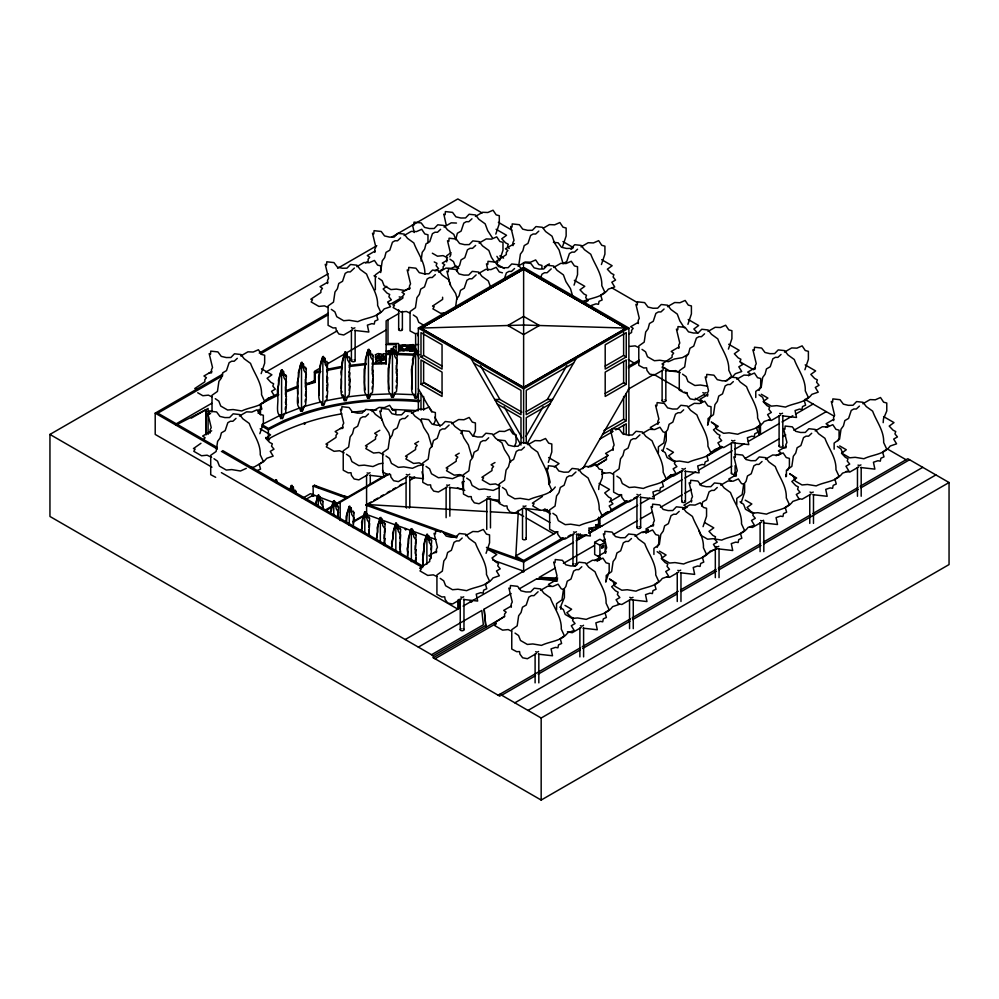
<?xml version="1.0" encoding="UTF-8"?>
<svg xmlns="http://www.w3.org/2000/svg" width="999" height="999" viewBox="0 0 999 999"><rect width="100%" height="100%" fill="white"/><g stroke="black" fill="none" stroke-linecap="round" stroke-linejoin="round"><path stroke-width="1.5" d="M285.414 386.688L285.514 390.696L286.438 390.846L285.839 396.466M305.319 379.245L305.419 383.254L306.343 383.404L305.744 389.023M368.606 536.313L369.642 523.626L367.207 519.98L366.683 515.484L366.446 517.594L364.623 511.988L361.613 522.265L362.063 526.336L361.151 530.844M368.606 529.845L369.642 536.213M372.252 366.271L372.352 370.279L373.276 370.429L372.677 376.049M384.128 534.403L384.228 538.411L385.164 538.548L384.215 545.541M396.266 365.384L396.366 369.393L397.29 369.53L396.69 375.162M415.172 545.604L415.272 549.612L416.196 549.75L415.596 555.382M430.681 558.703L431.718 546.028L429.283 542.382L428.758 537.887L428.521 539.997L426.698 534.39L423.688 544.667L424.026 547.502M585.202 534.84L584.715 535.564C583.079 537.512 578.921 535.514 580.257 533.803M277.759 395.567L277.335 389.91L278.858 384.228L278.409 380.157L281.418 369.88L283.254 375.487L283.479 373.376L284.003 377.872L286.438 381.518L285.402 394.205L286.438 396.428L285.439 402.847L286.438 404.383L285.627 412.837L284.253 414.061L282.492 418.693L280.719 417.669L280.419 414.885M391.571 548.151L393.906 529.62L396.428 523.014L397.49 526.898L397.727 524.512L398.251 528.409L399.887 527.984L400.099 529.545L400.674 529.245L399.912 538.561M423.002 565.809L422.614 559.353L424.138 551.91L423.688 548.364L425.799 536.9L427.472 534.215L428.521 538.099L428.758 535.714L429.283 539.61L430.919 539.185L431.143 540.746L431.718 540.447L430.944 549.762M423.064 558.828L423.039 566.146M289.96 489.448L291.233 485.502L293.057 491.121L293.294 488.998L293.644 491.995M385.614 363.474C388.549 358.104 379.57 359.165 381.506 363.099M421.278 421.99L421.491 418.818L428.658 419.63L432.005 424.076L437 425.262L441.645 425.199L445.242 421.491L451.635 422.215L454.932 426.498L461.288 431.093L463.823 437.874L468.381 444.905L471.953 457.255M523.401 265.784L523.613 262.612L530.781 263.424L534.128 267.869L539.123 269.056L543.768 268.993L547.365 265.284L553.758 266.009L557.067 270.292L563.411 274.887L565.946 281.668L570.504 288.699L572.489 295.567M261.164 373.626L264.66 363.186L264.66 355.232L261.526 354.395L258.404 349.75L253.184 352.035L247.939 351.823L240.747 355.969M259.852 433.666L263.349 423.226L263.349 415.272L260.202 414.435L257.08 409.79L251.873 412.063L246.628 411.85L239.435 416.009M495.804 234.091L499.3 223.651L499.3 215.709L496.166 214.86L493.044 210.215L487.824 212.5L482.579 212.287L475.387 216.446M499.5 260.727L502.984 250.299L502.984 242.345L499.85 241.496L496.728 236.85L491.508 239.136L486.263 238.923L479.07 243.082M486.063 553.321L489.56 542.882L489.56 534.927L486.413 534.09L483.291 529.445L478.084 531.718L472.839 531.505L465.646 535.664M562.649 246.416L566.146 235.976L566.146 228.034L563.011 227.185L559.89 222.54L554.67 224.825L549.425 224.613L543.431 228.072M548.314 462.387L551.81 451.96L551.81 444.006L548.663 443.156L545.541 438.511L540.334 440.796L535.089 440.584L527.897 444.742M574.05 285.127L577.534 274.688L577.534 266.745L574.4 265.896L571.278 261.251L566.058 263.536L560.814 263.324L553.621 267.482M560.814 609.29L561.088 605.531L564.398 597.602L564.398 589.647L561.263 588.811L558.141 584.165L552.922 586.45L547.677 586.238L540.484 590.397M601.423 264.523L604.919 254.096L604.919 246.141L601.773 245.292L598.651 240.647L593.431 242.932L588.199 242.72L580.993 246.878M598.688 489.51L598.975 485.751L602.285 477.822L602.285 469.867L599.138 469.031L596.016 464.373L590.796 466.658L585.564 466.446L578.359 470.604M605.694 582.042L609.178 571.603L609.178 563.648L606.043 562.812L602.921 558.166L597.702 560.451L592.457 560.239L586.463 563.698M662.749 451.123L666.246 440.684L666.246 432.742L663.099 431.893L659.977 427.247L654.77 429.533L649.525 429.32L642.332 433.479M687.924 324.325L691.408 313.898L691.408 305.944L688.274 305.095L685.152 300.449L679.932 302.734L674.7 302.522L667.494 306.681M707.529 425.124L711.026 414.685L711.026 406.73L707.891 405.894L704.77 401.248L699.55 403.534L694.305 403.321L688.311 406.78M703.059 526.66L706.555 516.221L706.555 508.266L703.408 507.43L700.287 502.784L695.067 505.069L689.834 504.857L682.629 509.003M728.421 349.101L731.905 338.661L731.905 330.706L728.771 329.87L725.649 325.224L720.429 327.51L715.197 327.297L707.991 331.443M741.121 502.784L744.617 492.357L744.617 484.403L741.47 483.553L738.361 478.908L733.141 481.193L727.896 480.981L720.704 485.139M785.913 476.785L786.101 474.275M804.907 369.742L808.391 359.303L808.391 351.348L805.256 350.512L802.135 345.866L796.915 348.151L791.683 347.939L784.477 352.098M883.178 422.664L883.466 418.893L886.775 410.964L886.775 403.022L883.628 402.172L880.506 397.527L875.286 399.812L870.054 399.6L862.849 403.758M285.951 404.52L286.438 398.801M305.981 395.654L306.343 391.358M327.222 391.208L327.709 385.502M350 380.931L349.188 390.322M372.914 382.679L373.276 378.384M396.928 381.78L397.29 377.485M415.709 563.424L416.196 557.704M315.934 504.632L317.17 497.702L318.831 495.017L319.892 498.901L320.13 496.515L320.654 500.412L322.29 499.987L322.515 501.548L323.089 501.248L322.577 509.128M331.268 511.738L332.692 503.309L334.353 500.611L335.414 504.507L335.652 502.11L336.176 506.006L337.812 505.581L338.024 507.155L338.599 506.843L337.837 516.171M315.746 503.246L318.069 495.192L319.892 500.799L320.13 498.688L320.654 503.184L323.089 506.83L322.402 508.391M398.663 349.213C398.339 345.117 401.985 349.563 398.626 349.063M290.022 489.96L292.008 485.327L293.057 489.223L293.294 486.825L293.818 490.721L295.454 490.297L295.679 491.87L296.253 491.558L295.579 493.906M285.664 385.252L286.438 375.936L285.864 376.236L285.639 374.675L284.003 375.1L283.479 371.203L283.254 373.589L282.193 369.705L280.519 372.39L278.409 383.853L277.822 397.427C278.446 402.734 275.687 413.386 279.932 415.447L280.719 418.693L282.492 417.669M305.569 377.822L306.343 368.494L305.769 368.806L305.544 367.232L303.908 367.657L303.384 363.761L303.147 366.158L302.098 362.262L300.424 364.96L298.314 376.411L297.727 389.985C298.351 395.304 295.592 405.944 299.837 408.004L300.624 411.251L302.397 410.227L303.659 406.406M326.935 371.953L327.709 362.625L327.123 362.937L326.91 361.363L325.274 361.788L324.75 357.904L324.513 360.289L323.451 356.406L321.79 359.091L319.668 370.542L319.093 384.116C319.717 389.435 316.958 400.087 321.191 402.135L321.978 405.382L323.751 404.358M349.225 367.382L350 358.054L349.413 358.366L349.2 356.793L347.565 357.217L347.04 353.334L346.803 355.719L345.741 351.835L344.081 354.52L341.958 365.971L341.383 379.558C342.008 384.865 339.248 395.517 343.481 397.565L344.268 400.811L346.041 399.787M372.502 364.847L373.276 355.519L372.702 355.831L372.477 354.258L370.841 354.682L370.317 350.786L370.092 353.184L369.031 349.288L367.357 351.985L365.247 363.436L364.66 377.01C365.284 382.317 362.525 392.969 366.77 395.03L367.557 398.276L369.33 397.252L370.592 393.431M353.097 523.201L354.121 512.45L353.546 512.749L353.334 511.188L351.685 511.613L351.173 507.717L350.936 510.102L349.875 506.218L347.352 512.812L346.441 522.802M396.516 363.948L397.29 354.62L396.715 354.932L396.491 353.359L394.855 353.783L394.33 349.887L394.106 352.285L393.044 348.389L391.371 351.086L389.26 362.537L388.673 376.111C389.298 381.431 386.538 392.083 390.784 394.13L391.571 397.377L393.344 396.353L394.605 392.532M368.868 527.36L369.642 518.044L369.068 518.344L368.843 516.783L367.207 517.207L366.683 513.311L366.446 515.696L365.397 511.813L362.862 518.419L361.713 530.831M384.39 532.966L385.164 523.638L384.59 523.951L384.365 522.377L382.729 522.802L382.205 518.918L381.968 521.303L380.906 517.42L378.384 524.013L376.723 538.736M415.422 544.168L416.196 534.84L415.621 535.152L415.409 533.578L413.761 534.003L413.236 530.107L413.012 532.504L411.95 528.608L410.277 531.306L408.166 542.757L407.505 558.229M258.204 413.386L258.791 410.439L261.875 409.066L260.489 404.22L264.648 401.398L261.563 394.742C262.038 382.979 254.358 373.813 250.537 363.386L244.181 358.791L240.884 354.508L234.49 353.783L230.894 357.492L226.249 357.555L221.254 356.368L217.907 351.91L210.739 351.111L210.527 354.283L209.191 353.671L212.525 367.545L211.463 369.717L211.563 372.839L209.141 372.889M275.437 481.506L276.486 479.732L276.785 482.117M300.574 408.341L300.624 410.227L302.397 411.251L304.158 406.618L305.532 405.407L306.343 396.94L305.332 395.404L306.343 388.986L305.307 386.763L306.343 374.076L303.908 370.429L303.384 365.934L303.147 368.057L301.323 362.437L298.314 372.727L298.763 376.798L297.24 382.467L297.665 394.205M321.94 402.472L321.978 404.358L323.751 405.382L325.524 400.749L326.898 399.538L327.709 391.084L326.698 389.535L327.709 383.117L326.673 380.894L327.709 368.206L325.274 364.56L324.75 360.065L324.513 362.187L322.677 356.568L319.668 366.858L320.117 370.929L318.594 376.611L319.168 395.379M367.507 395.367L367.557 397.252L369.33 398.276L371.091 393.643L372.465 392.432L373.276 383.966L372.277 382.43L373.276 376.011L372.24 373.788L373.276 361.101L370.841 357.455L370.317 352.959L370.092 355.082L368.256 349.463L365.247 359.752L365.696 363.823L364.173 369.493L364.148 382.068L365.222 389.86M391.521 394.468L391.571 396.353L393.344 397.377L395.104 392.744L396.478 391.533L397.29 383.067L396.291 381.531L397.29 375.112L396.253 372.889L397.29 360.202L394.855 356.556L394.33 352.06L394.106 354.183L392.27 348.564L389.26 358.853L389.71 362.924L388.186 368.606L388.161 381.168L389.235 388.961M421.054 261.014L422.202 252.36L424.625 249.101L426.011 243.818L429.77 241.633L432.417 233.691L434.952 232.23L437.487 232.255L440.596 229.345M455.544 307.555L456.705 298.901L459.128 295.642L460.502 290.372L464.273 288.174L466.92 280.244L469.455 278.783L471.99 278.796L476.123 274.925M518.931 264.223L520.404 254.133L522.827 250.874L524.213 245.604L527.971 243.406L530.619 235.464L533.154 234.003L535.689 234.028L538.798 231.119M353.097 527.597L354.121 518.031L351.685 514.385L351.173 509.877L350.936 512L349.101 506.393L346.091 516.67L346.191 521.653M455.981 238.549L457.367 233.267L461.126 231.081L463.773 223.139L466.308 221.678L468.843 221.703L471.953 218.793M701.573 506.093L702.684 501.973L706.443 499.775L709.09 491.845L711.625 490.384L714.16 490.397L717.27 487.487M504.033 279.645L506.393 272.864L508.928 271.403L511.463 271.428L514.572 268.519M327.11 383.166L327.709 377.535L326.673 376.511M400.087 549.775L400.674 544.155L399.65 543.119M349.051 379.957L350 372.964L348.963 371.94M275.437 480.969L275.712 479.907L276.486 480.407L276.785 483.141M342.07 367.27L340.884 372.04L341.383 375.187M330.569 511.076L333.579 500.786L335.414 506.406L335.652 504.283L336.176 508.778L338.599 512.425L337.924 513.986L338.599 517.445M285.214 409.465L285.564 406.88M305.12 402.023L305.469 399.45M326.136 397.177L326.473 396.153M372.053 389.048L372.402 386.476M396.066 388.149L396.416 385.577M424.138 548.738L422.614 554.42L423.101 557.567M407.704 551.86L407.58 556.331M379.957 363.161L380.781 362.625L381.368 363.586M540.197 278.634L542.007 274.176L544.542 272.715L547.077 272.739L551.223 268.868M433.716 424.475L435.364 420.517L435.364 412.562L432.217 411.725L429.108 407.068L423.888 409.353L418.643 409.14L411.451 413.299M473.214 436.188L475.412 430.894L475.412 422.939L472.277 422.102L469.155 417.457L463.936 419.742L458.691 419.53L451.498 423.688M514.398 446.59L516.058 442.632L516.058 434.677L512.912 433.841L509.79 429.183L504.582 431.468L499.338 431.256L493.344 434.727M657.192 547.34L658.841 543.381L658.841 535.427L655.706 534.59L652.584 529.945L647.364 532.217L642.12 532.005L634.927 536.163M759.04 390.422L760.689 386.463L760.689 378.509L757.542 377.672L754.42 373.027L749.213 375.312L743.968 375.087L736.775 379.245M787.749 470.317L789.397 466.346L789.397 458.404L786.263 457.554L783.141 452.909L777.921 455.194L772.677 454.982L765.484 459.14M837.961 440.771L839.06 438.124L839.06 430.169L835.926 429.333L832.804 424.687L827.584 426.973L822.339 426.76L815.147 430.906M449.787 256.818L450.849 254.658L447.515 240.784L448.851 241.383L449.063 238.212L456.231 239.023L459.577 243.469L464.572 244.655L469.218 244.593L472.814 240.896L479.208 241.608L482.517 245.891L488.861 250.487L491.396 257.267L494.43 261.963M549.088 484.34L550.137 482.18L546.803 468.306L548.139 468.918L548.364 465.734L555.519 466.545L558.866 471.004L563.861 472.19L568.506 472.127L572.115 468.419L578.496 469.13L581.805 473.414L588.149 478.022C591.982 488.436 599.662 497.602 599.175 509.378L602.26 516.033L598.101 518.856L599.487 523.701L596.415 525.074L595.816 528.021L593.394 527.597L588.948 529.083L590.397 535.988L576.186 534.378M545.042 508.828L543.531 509.952M525.961 436.451L543.119 406.743M526.248 411.638L547.302 399.475L566.795 365.721M527.022 443.731L576.248 358.454M582.779 468.693L628.883 388.848M342.095 392.17L341.458 390.809M203.496 439.71L205.095 437.737L202.647 436.026L211.676 430.806M700.836 402.947L702.434 400.986L699.987 399.263L707.729 394.792M598.988 559.865L600.586 557.904L598.139 556.181L605.881 551.71M748.551 375.786L750.137 373.826L747.702 372.103L755.431 367.632M646.703 532.704L648.289 530.744L645.854 529.02L653.583 524.55M779.208 454.607L780.806 452.647L778.358 450.924L786.101 446.453M826.922 427.447L828.508 425.487L826.073 423.763L833.803 419.305M326.96 385.277L327.709 384.465M349.263 380.706L350 379.895M399.937 551.885L400.674 551.073M555.269 487C548.988 495.754 537.699 495.429 528.921 499.725L520.204 498.301L514.772 498.788L507.892 494.817L505.981 489.897L502.435 487.45M549.737 492.195L551.798 490.172L548.713 483.516C549.188 471.74 541.508 462.574 537.687 452.147L531.331 447.552L528.034 443.269L521.64 442.557L518.031 446.253L513.386 446.316L508.391 445.129L505.057 440.684L497.889 439.872M237.312 358.329L234.203 361.226L231.668 361.213L229.133 362.674L226.486 370.617L222.727 372.802L221.341 378.072L218.918 381.331L217.445 391.433L212.025 395.267L212.025 411.713M354.395 268.044L350.262 271.915L347.714 271.903L345.192 273.364L342.545 281.293L338.773 283.491L337.4 288.761L334.977 292.02L333.504 302.11L328.084 305.956L328.084 325.324L333.042 327.959L335.864 327.822L336.301 330.482L338.973 334.066L343.718 334.977L352.747 329.77M400.611 237.887L397.515 240.796L394.967 240.771L392.445 242.233L389.797 250.175L386.026 252.36L384.652 257.642L382.23 260.889L380.756 270.991L375.337 274.837L375.337 289.81M236.001 418.369L232.892 421.266L230.357 421.253L227.822 422.714L225.175 430.644L221.403 432.842L220.03 438.111L217.607 441.371L216.134 451.473L210.714 455.307L210.714 474.675L215.672 477.31M435.327 274.613L432.217 277.522L429.682 277.51L427.147 278.971L424.5 286.9L420.741 289.098L419.355 294.368L416.933 297.627L415.459 307.717L410.052 311.563L410.052 330.919L414.997 333.566L417.832 333.429L418.256 336.089M475.636 245.429L472.527 248.339L469.992 248.326L467.457 249.787L464.81 257.717L461.051 259.915L459.665 265.185L457.242 268.444L457.367 271.341M368.506 413.911L365.397 416.82L362.862 416.808L360.327 418.269L357.679 426.198L353.921 428.396L352.535 433.666L350.125 436.925L348.639 447.015L343.231 450.861L343.231 470.217L348.176 472.864L351.011 472.727L351.436 475.387L354.121 478.971L358.866 479.882L367.894 474.675M577.559 249.226L574.462 252.135L571.915 252.123L569.393 253.584L566.745 261.513L562.974 263.711M408.017 415.646L404.907 418.556L402.372 418.544L399.837 420.005L397.19 427.934L393.431 430.132L392.045 435.402L389.622 438.661L388.149 448.751L382.729 452.597L382.729 471.953L387.687 474.6L390.522 474.463L390.946 477.122L393.618 480.706L398.376 481.618L407.405 476.411M449.1 425.062L444.955 428.946L442.42 428.921L439.885 430.382L437.237 438.324L433.479 440.509L432.092 445.791L429.67 449.051L428.196 459.14L422.777 462.987L422.777 482.342L427.734 484.99L430.569 484.852L430.994 487.512L433.666 491.083L438.424 492.007L447.452 486.788M488.698 437.774L485.601 440.671L483.054 440.659L480.531 442.12L477.884 450.049L474.113 452.247L472.739 457.517L470.317 460.776L468.843 470.866L463.424 474.712L463.424 494.068L468.381 496.715L471.203 496.578L471.64 499.238L474.313 502.822L479.058 503.733L488.086 498.526M664.06 309.028L660.951 311.938L658.416 311.925L655.881 313.386L653.246 321.316L649.475 323.514L648.089 328.783L645.679 332.043L644.193 342.133L638.786 345.979L638.786 365.334L643.731 367.982L646.565 367.844L646.99 370.504L649.675 374.076L654.42 375L663.448 369.792M524.463 447.09L521.353 450L518.818 449.987L516.283 451.448L513.636 459.378L509.865 461.575L508.491 466.845L506.068 470.104L504.595 480.194L499.175 484.04L499.175 503.396L504.133 506.043L506.968 505.906L507.392 508.566L510.064 512.137L514.81 513.061L523.838 507.854M462.2 538.024L459.103 540.921L456.555 540.909L454.033 542.37L451.386 550.299L447.614 552.497L446.241 557.767L443.818 561.026L442.345 571.128L436.925 574.962L436.925 594.33L441.883 596.965L444.705 596.828L445.142 599.487L447.814 603.071L452.559 603.983L461.588 598.776M704.557 333.803L701.448 336.7L698.913 336.688L696.39 338.149L693.743 346.091L689.972 348.276L688.586 353.546L686.176 356.805L684.69 366.908L679.283 370.741L679.283 390.109L684.24 392.744L687.062 392.619L687.499 395.279L690.172 398.851L694.917 399.775L703.945 394.555M575.961 471.99L571.815 475.861L569.28 475.849L566.758 477.31L564.11 485.239L560.339 487.437L558.953 492.707L556.543 495.966L555.057 506.056L549.65 509.902L549.65 529.258L554.607 531.905L557.43 531.768L557.867 534.428L560.539 538.011L565.284 538.923L574.313 533.716M639.922 434.865L635.789 438.736L633.241 438.711L630.719 440.172L628.071 448.114L624.3 450.299L622.926 455.581L620.504 458.841L619.03 468.931L613.611 472.777L613.611 492.132L618.568 494.78L621.403 494.642L621.828 497.302L624.5 500.874L629.245 501.798L638.274 496.578M683.678 409.827L680.569 412.737L678.034 412.712L675.499 414.173L672.851 422.115L669.093 424.3L667.707 429.582L665.284 432.829L663.811 442.932L658.391 446.778L658.391 452.909M733.341 381.606L730.232 384.503L727.697 384.49L725.162 385.951L722.514 393.881L718.743 396.079L717.369 401.348L714.947 404.607L713.473 414.71L708.054 418.544L708.054 424.675M781.043 354.445L777.934 357.355L775.399 357.33L772.864 358.791L770.229 366.733L766.458 368.918L765.072 374.2L762.662 377.46L761.176 387.55L755.768 391.396L755.768 397.527M538.086 591.77L533.941 595.654L531.406 595.629L528.871 597.09L526.223 605.032L522.465 607.217L521.078 612.499L518.656 615.759L517.182 625.849L511.763 629.695L511.763 649.05L516.72 651.698L519.555 651.56L519.98 654.22L522.652 657.792L527.41 658.716L536.438 653.496M581.83 566.745L578.721 569.642L576.186 569.63L573.651 571.091L571.003 579.033L567.245 581.218L565.859 586.488L563.436 589.747L561.962 599.85L556.555 603.683L556.555 609.827M631.493 538.523L628.383 541.421L625.849 541.408L623.314 542.869L620.666 550.799L616.907 552.996L615.521 558.266L613.099 561.525L611.625 571.628L606.206 575.461L606.206 581.593M679.195 511.363L676.098 514.273L673.551 514.248L671.028 515.709L668.381 523.651L664.61 525.836L663.224 531.118L660.814 534.365L659.34 544.467L653.92 548.314L653.92 554.445M762.05 461.488L758.94 464.398L756.405 464.373L753.87 465.834L751.223 473.776L747.464 475.961L746.078 481.243L743.656 484.503L742.182 494.592L736.775 498.439L736.775 504.57M811.712 433.266L808.603 436.176L806.068 436.151L803.533 437.612L800.886 445.554L797.127 447.739L795.741 453.022L793.318 456.268L791.845 466.371L786.425 470.204L786.425 476.348M859.415 406.106L856.318 409.016L853.77 408.991L851.248 410.452L848.601 418.394L844.829 420.591L843.443 425.861L841.033 429.12L839.547 439.21L834.14 443.057L834.14 449.188M386.75 286.376L383.154 288.986L386.988 293.044L389.685 294.455L388.873 296.79L391.371 299.825L387.624 302.01L390.522 306.743L384.178 308.928C377.884 317.67 366.608 317.345 357.829 321.653L349.113 320.229L343.681 320.716L336.788 316.733L334.877 311.825L331.343 309.365M570.991 249.35L573.389 247.615L562.949 241.583M554.258 467.07L559.04 463.586L548.613 457.554M450.999 252.672L446.665 255.744L446.665 261.875M200.949 443.294L193.469 448.551L195.117 449.088L193.818 451.311L201.548 455.769L207.105 455.194L211.651 457.355M596.366 466.021L606.43 459.315L606.393 457.167L607.991 455.207L605.544 453.484L613.286 449.026M434.877 270.879L438.623 268.694L436.126 265.659L436.938 263.336L434.24 261.925M584.44 302.822L588.199 300.637L585.701 297.602L586.5 295.279L583.816 293.868L579.982 289.81L584.777 286.326L574.338 280.294M860.151 486.251L907.829 458.728L949.05 482.529L949.05 564.572L541.171 800.062L49.95 516.471L49.95 434.428L328.172 273.788M337.625 268.331L376.798 245.717M391.658 237.138L457.829 198.938L482.142 212.974M375.012 251.074L367.27 255.544L369.717 257.267L368.119 259.228L368.156 261.376L365.572 262.812M404.058 235.527L411.251 231.381L416.496 231.593L421.703 229.308L424.825 233.953L427.972 234.79L427.972 242.745M327.747 282.205L320.017 286.676L322.452 288.386L320.866 290.359L320.904 292.495L310.839 299.2L312.487 299.737L311.188 301.96L318.906 306.418L324.475 305.844L327.884 307.467M356.793 266.658L363.998 262.5L369.243 262.712L374.45 260.439L377.572 265.085L380.719 265.921L380.719 272.552M444.031 226.998L451.223 222.839L456.468 223.052M211.701 371.516L203.958 375.986L206.406 377.709L204.807 379.67L204.857 381.818L194.78 388.524L196.441 389.048M211.95 467.182L155.207 434.428L155.207 413.149L222.765 374.15M259.24 353.097L328.134 313.311M222.702 375.699L157.842 413.149L217.295 447.477M260.539 353.858L328.109 314.847M447.44 260.115L442.282 263.099L444.73 264.81L443.144 266.77L443.181 268.918L440.584 270.367M409.715 287.812L401.973 292.27L404.42 293.993L402.834 295.954L402.872 298.102L392.794 304.807L394.455 305.344L393.156 307.555L400.874 312.013L406.431 311.451L409.84 313.074M175.362 424.313L211.751 403.296M265.659 372.177L337.075 330.944M438.761 272.265L445.954 268.107L451.198 268.319L456.418 266.034L457.979 268.356M191.284 418.156L206.219 409.528L206.219 434.615M206.006 409.915L208.079 408.454L208.079 434.403M400 298.639L390.971 303.858L388.599 303.396M514.473 243.569L505.444 248.776L507.892 250.499L506.293 252.46L506.343 254.608L496.266 261.313L497.927 261.85L496.615 264.061L504.345 268.519M398.738 313.574L386.126 320.854L386.126 363.786M478.533 273.539L485.726 269.38L490.971 269.605L496.178 267.32L499.3 271.965L502.447 272.802M320.304 367.969L314.423 371.378L314.423 382.267M325.686 364.872L386.126 329.97M307.792 384.315L314.423 380.494M518.006 266.171L525.199 262.013L530.444 262.225L535.664 259.94L538.786 264.585L541.92 265.434L541.92 268.082M628.883 435.589L628.883 328.072L523.626 267.295L418.356 328.072L418.356 410.664M544.218 266.895L549.375 263.911M265.734 437.462L269.68 438.986L269.068 438.623L269.068 439.385M420.991 356.943L442.045 369.093L442.045 344.78L420.991 332.63L420.991 356.943L423.626 355.419L442.045 366.059M342.894 427.11L335.152 431.58L337.6 433.291L336.014 435.264L336.051 437.4L325.974 444.105L327.635 444.642L326.336 446.853L334.053 451.311L339.61 450.749L344.168 452.909M371.94 411.563L379.145 407.405L384.378 407.617L389.598 405.332L392.719 409.99L395.854 410.826L395.854 413.486M420.991 384.29L442.045 396.441L442.045 372.127L420.991 359.977L420.991 384.29L423.626 382.767L442.045 393.406M416.595 397.115L414.822 398.139L414.023 394.905C409.79 392.844 412.55 382.192 411.925 376.885L412.512 363.311L415.522 349.55L416.283 349.163L417.345 353.047L417.582 350.661L418.106 354.558L418.943 354.945M379.82 430.332L374.662 433.316L377.11 435.027L375.512 437L375.562 439.135L365.484 445.841L367.132 446.378L365.834 448.588L373.564 453.047L379.121 452.485L383.666 454.645M313.224 496.016L313.099 486.076L314.423 485.314L348.039 497.452M302.372 498.351L310.464 493.681L337.212 503.896M305.694 499.475L313.099 495.192M418.581 441.458L414.71 443.693L417.157 445.417L415.559 447.377L415.609 449.525L405.532 456.231L407.192 456.755L405.894 458.978L413.611 463.436L419.168 462.862L422.577 464.485M638.448 322.227L630.719 326.698L633.154 328.409L631.568 330.382L631.605 332.517L629.008 333.966M573.626 363.012L526.248 390.359L526.248 414.672L552.572 399.475L547.302 399.475M324.937 510.227L331.518 506.418M334.153 504.907L387.325 474.213M325.711 510.664L332.292 506.868M334.915 505.344L389.435 473.876M605.194 366.059L623.626 355.419L626.248 356.943L626.248 332.63L605.194 344.78L605.194 369.093L626.248 356.943M365.734 505.069L367.045 504.308L457.142 536.825M368.394 503.533L371.104 501.973M373.801 500.412L377.847 498.076M380.557 496.515L383.254 494.955M387.3 492.619L390.01 491.058M392.707 489.498L395.404 487.937M399.45 485.601L402.16 484.04M411.613 478.583L414.31 477.023M365.734 505.219L367.045 504.458M405.619 482.754L366.496 505.344L440.696 532.117M409.677 480.419L415.072 477.297M459.228 453.196L455.357 455.432L457.804 457.142L456.206 459.115L456.243 461.251L446.178 467.957L447.827 468.494L446.528 470.716L454.245 475.174L459.815 474.6L464.36 476.76M549.937 404.033L526.248 417.707L526.248 443.544M352.922 521.578L362.375 516.121M353.683 521.865L366.496 514.46L435.889 539.497M628.371 366.358L639.123 360.139M628.334 367.882L639.098 361.675M678.945 346.99L671.216 351.461L673.651 353.184L672.065 355.144L672.102 357.292L662.037 363.998L663.686 364.523L662.387 366.745L670.104 371.203L675.674 370.629L680.219 372.789M605.194 393.406L623.626 382.767L626.248 384.29L626.248 359.977L605.194 372.127L605.194 396.441L626.248 384.29M494.98 462.525L491.108 464.76L493.556 466.471L491.958 468.444L492.007 470.579L481.93 477.285L483.578 477.822L482.28 480.032L490.01 484.49L495.566 483.928L500.112 486.088M688.411 354.158L682.417 357.617L674.362 359.016L668.518 361.663L659.815 360.252L654.382 360.726L647.489 356.755L645.579 351.835L642.032 349.388M628.334 389.16L653.883 374.413L681.892 390.584M603.883 430.619L623.626 419.23L626.248 420.754L626.248 393.406M602.572 434.428L626.248 420.754M599.937 438.986L613.099 431.381M615.721 429.87L626.248 423.788L626.248 434.428M725.311 380.994L732.504 376.848L735.364 373.713L741.72 371.528L738.823 366.795L742.569 364.61L740.072 361.576L740.883 359.253L738.186 357.842L734.352 353.771L739.148 350.287L728.708 344.268M659.352 422.277L650.324 427.485L652.772 429.208M436.6 551.211L428.858 555.681L431.306 557.392L429.707 559.365L429.745 561.5L419.68 568.206L421.328 568.743L420.03 570.966L427.759 575.424L433.316 574.85L436.725 576.473M588.086 467.082L607.829 455.694M595.991 465.571L606.518 459.49M601.873 474.325L604.557 472.777M518.356 510.389L515.734 557.966L515.734 555.968L557.829 531.655M609.427 501.873L621.59 494.855M515.734 555.968L523.626 560.526L563.099 537.737M601.323 515.671L608.066 511.775M610.764 510.214L626.947 500.861M667.432 477.497L671.478 475.162M710.601 452.572L721.403 446.341M565.409 537.924L523.626 562.037L487.25 548.913M568.106 536.363L570.791 534.802M630.968 500.062L599.937 517.981L599.937 527.097L595.991 524.825M633.666 498.513L636.363 496.953M662 482.155L674.138 475.137M676.835 473.588L680.893 471.241M706.518 456.443L722.714 447.102M683.066 470.579L674.038 475.799L670.466 475.112M732.717 442.357L723.701 447.577L720.129 446.878M780.431 415.197L771.403 420.417L769.03 419.955M599.275 526.723L602.572 525.586M470.467 602.122L471.004 600.936L471.765 601.985M522.976 570.928L522.315 571.303L522.964 571.54M405.207 639.522L459.153 608.379L459.153 599.263M463.099 606.106L573.488 542.37M576.186 540.809L586.775 534.702M589.41 533.179L637.662 505.319M640.359 503.758L649.812 498.301M652.509 496.753L682.205 479.607M684.902 478.046L695.704 471.815M698.401 470.254L732.142 450.774M734.852 449.213L744.292 443.756M748.338 441.421L779.357 423.514M782.055 421.953L792.844 415.721M795.541 414.16L813.086 404.033M594.592 560.564L599.937 557.479L594.667 554.445L594.667 542.295L599.937 539.26L605.194 542.295L605.194 552.922M418.356 647.127L481.805 610.489L483.354 624.787L431.518 654.72M484.153 609.14L485.901 627.372L484.153 609.14L511.138 593.556M519.23 588.886L536.775 578.758L557.055 579.482M555.294 568.069L539.123 577.41L557.692 578.071M563.386 563.399L594.393 545.491M602.472 540.821L605.169 539.273M613.261 534.602L637.524 520.591M640.222 519.03L652.347 512.025M660.439 507.355L682.005 494.905M684.702 493.356L691.445 489.46M699.537 484.79L731.88 466.108M745.366 458.329L779.07 438.873M783.104 436.538L785.801 434.977M793.893 430.307L826.248 411.638M594.667 542.295L599.937 545.329L605.194 542.295M736.438 474.687L728.696 479.145L731.143 480.869M691.658 500.686L683.915 505.157L686.363 506.868M557.504 579.195L548.476 584.403L550.924 586.126M511.438 605.931L503.696 610.401L506.143 612.125L504.545 614.085L504.595 616.233L494.517 622.939L496.178 623.463L494.867 625.686L502.597 630.144L508.154 629.57L511.563 631.193M642.881 532.692L648.276 529.582M683.266 509.378L687.3 507.042M776.136 455.756L780.182 453.421M825.948 426.998L828.633 425.449M49.95 434.428L433.279 655.731L485.901 625.349M597.202 561.088L599.899 559.54M645.716 533.079L648.413 531.518M433.279 655.731L433.279 657.754L504.632 616.558M435.027 658.766L495.804 623.688M761.438 522.252L752.409 527.46L750.037 526.997M707.629 553.458L716.658 548.251M811.101 494.018L802.072 499.238L798.501 498.538M858.803 466.87L849.774 472.077L846.215 471.391M581.218 627.497L572.19 632.717L567.432 631.793M630.881 599.275L621.853 604.482L618.281 603.796M678.583 572.115L669.555 577.335L667.182 576.873M498.189 695.229L580.569 647.664M582.33 646.653L630.544 618.818M632.305 617.807L678.221 591.296M680.519 589.972L716.033 569.455M718.331 568.131L760.601 543.731M763.311 542.17L810.576 514.872M812.874 513.548L857.854 487.587M501.698 695.229L535.464 675.736M538.161 674.175L580.032 650.012M582.729 648.451L630.007 621.153M632.704 619.592L677.272 593.868M681.318 591.52L716.445 571.253M719.143 569.692L761.013 545.516M763.711 543.956L858.253 489.373M860.951 487.812L909.577 459.74M514.847 702.834L922.739 467.345M528.009 710.426L935.888 474.937M433.279 657.754L499.937 696.253L499.937 694.218L541.171 718.019L949.05 482.529M542.469 496.441L532.405 503.146L534.053 503.683L532.754 505.906L540.471 510.364L546.041 509.79L549.45 511.413M543.843 510.976L547.127 509.515M175.812 425.174L206.219 409.528M265.759 399.937L277.635 393.918M278.771 394.767L260.477 404.033L260.477 414.672M261.788 426.073L268.369 429.87C314.011 404.657 367.807 397.19 419.268 401.66M588.935 533.229L588.935 532.342M409.752 288.399L405.082 290.522L396.366 289.098L390.934 289.585L384.041 285.614L382.13 280.694L378.596 278.234M582.03 301.86C590.809 297.565 602.085 297.889 608.379 289.136L614.722 286.95L611.825 282.218L615.571 280.032L613.074 276.998L613.886 274.675L611.188 273.264L607.355 269.206L612.15 265.722L601.71 259.69M246.303 468.356L240.459 471.004L231.743 469.58L226.311 470.067L219.418 466.083L217.507 461.176L213.973 458.716M499.013 487.762L493.169 490.409L484.453 488.986L479.021 489.473L472.127 485.489L470.217 480.569L466.683 478.121M595.017 527.122L590.921 528.384C592.594 533.054 602.022 526.298 595.691 525.049M285.814 390.771L298.077 386.039M286.001 391.983L297.565 387.525M299.013 408.241L278.771 416.046L261.875 424.6L268.444 428.396L284.44 420.304L303.671 412.899A176.86 102.11 0 0 1 368.981 400.112L392.045 399.238A176.86 102.11 0 0 1 419.692 400.487M304.208 423.838L305.457 423.264L304.208 423.089L304.658 424.288L304.658 423.539M257.48 470.479L260.564 469.105L259.166 464.26L263.336 461.438L260.252 454.782C260.727 443.007 253.047 433.853 249.226 423.426L242.869 418.818L239.573 414.548L233.179 413.823L229.57 417.532L224.925 417.594L219.93 416.408L216.596 411.95L209.428 411.138L209.203 414.323L207.879 413.711L211.214 427.584L210.152 429.745L210.24 432.867L207.829 432.929M378.833 363.274L380.419 362.025L379.745 360.514L375.786 361.763L375.761 363.049M464.31 481.418L462.087 482.155L463.524 489.06L449.313 487.462M320.13 370.641L314.423 372.265L315.234 373.226L315.234 382.342L306.381 384.865M315.234 373.226L320.841 371.628M305.507 383.916L314.423 381.381L315.234 382.342M327.397 369.218L341.945 366.358M326.598 370.504L342.445 367.395M341.783 413.823C316.146 418.119 291.121 426.323 268.369 438.986L268.369 429.87M250.324 467.644L254.345 466.945L263.948 461.401L266.808 458.279L273.152 456.093L270.254 451.361L274.001 449.175L271.516 446.141L272.315 443.806L269.63 442.395L265.784 438.336L270.579 434.852L260.152 428.833M382.842 463.199L378.808 463.911L372.964 466.558L364.26 465.134L358.816 465.621L351.935 461.638L350.025 456.718L346.478 454.27M423.688 464.71L418.319 465.646L412.475 468.294L403.771 466.87L398.326 467.357L391.446 463.374L389.535 458.454L385.989 456.006M462.387 475.324L458.366 476.024L452.522 478.671L443.818 477.247L438.374 477.734L431.493 473.763L429.582 468.843L426.036 466.383M349.438 365.384L366.009 363.486M349.85 366.433L366.271 364.548M351.636 412.287L364.822 410.776M446.203 312.724L440.646 313.299L432.917 308.841L434.215 306.618L432.567 306.094L442.644 299.375L442.594 297.24M629.607 346.428L635.164 345.866L638.586 347.49M390.572 353.321L386.126 353.496L386.251 363.673L372.377 364.198M386.251 354.558L390.597 354.395M372.165 363.137L386.126 362.612L386.251 363.673M370.554 394.655L390.584 393.893M370.704 410.214L376.673 409.99M752.884 369.006L755.294 368.956L755.207 365.834L756.255 363.673L752.921 349.8L754.257 350.399L754.482 347.227L761.638 348.039L764.984 352.485L769.979 353.671L774.625 353.609L778.233 349.9L784.615 350.624L787.924 354.907L794.267 359.503C798.101 369.93 805.768 379.096 805.294 390.859L808.378 397.515L804.22 400.349L805.606 405.194L802.534 406.568L801.935 409.503L799.512 409.078L795.067 410.564L796.515 417.47L782.292 415.871M340.347 428.484L342.757 428.421L342.669 425.299L343.718 423.139L340.384 409.265L341.72 409.865L341.933 406.693L349.101 407.505L352.447 411.963L357.442 413.136L362.088 413.074L365.684 409.378L372.078 410.089L375.387 414.373L381.73 418.981L384.265 425.749L388.823 432.792L390.409 438.274M783.541 447.827L785.963 447.777L785.863 444.655L786.925 442.495L783.591 428.621L784.927 429.22L785.139 426.049L792.307 426.848L795.654 431.306L800.649 432.492L805.294 432.43L808.89 428.721L815.284 429.445L818.581 433.728L824.937 438.324C828.758 448.751 836.438 457.917 835.963 469.68L839.048 476.336L834.889 479.158L836.275 484.003L833.191 485.377L832.604 488.324L830.169 487.899L825.736 489.385L827.172 496.291L812.961 494.692M733.878 476.061L736.3 475.999L736.201 472.877L737.262 470.716L733.928 456.843L735.264 457.442L735.476 454.27L742.644 455.082L745.991 459.528L750.986 460.714L755.631 460.651L759.228 456.943L765.621 457.667L768.93 461.95L775.274 466.545C779.095 476.973 786.775 486.138 786.3 497.914L789.385 504.57L785.226 507.392L786.613 512.237L783.541 513.611L782.941 516.545L780.519 516.121L776.073 517.619L777.509 524.512L763.298 522.914M651.036 525.924L653.446 525.874L653.358 522.752L654.407 520.591L651.086 506.718L652.409 507.317L652.634 504.145L659.79 504.945L663.136 509.403L668.131 510.589L672.777 510.526L676.385 506.818L682.767 507.542L686.076 511.825L692.419 516.421C696.253 526.848 703.933 536.013 703.446 547.777L706.53 554.433L702.372 557.267L703.771 562.1L700.686 563.473L700.087 566.421L697.664 565.996L693.219 567.482L694.667 574.388L680.456 572.789M434.041 552.584L436.451 552.522L436.363 549.413L437.425 547.24L434.09 533.366L435.414 533.978L435.639 530.806L442.807 531.605L446.141 536.063L451.136 537.25L455.781 537.187L459.39 533.478L465.784 534.203L469.08 538.473L475.424 543.081C479.258 553.508 486.938 562.662 486.463 574.437L489.535 581.093L485.377 583.916L486.775 588.761L483.691 590.134L483.104 593.081L480.669 592.657L476.223 594.143L477.672 601.048L463.461 599.45M386.126 344.58L396.054 344.58L396.054 351.773M415.621 344.58L418.606 344.58M396.054 346.616L393.569 346.616L393.569 351.773M393.569 348.639L391.084 348.639L391.084 351.211M388.611 350.661L391.084 350.661M386.126 351.036L396.054 351.036M415.621 351.036L418.606 351.036M415.621 351.785L418.606 351.785M387.987 352.11L398.526 352.11L398.526 343.506L387.987 343.506L387.987 319.78M521.865 412.137L499.937 399.475L494.68 399.475L520.991 414.672L520.991 390.359L473.626 363.012M208.079 411.488L211.8 411.488M208.079 413.648L210.564 413.648M393.581 353.321L415.047 354.133M396.091 354.495L414.772 355.194M394.78 393.943L414.797 394.705M392.045 409.403L417.807 410.601M367.819 504.582L487.325 511.6M490.422 511.788L518.356 513.424L523.626 516.471M536.775 578.758L557.467 580.993M553.384 242.282L558.154 242.819L561.5 247.265L566.495 248.451L571.141 248.389L574.75 244.693L581.131 245.404L584.44 249.688L590.784 254.283C594.617 264.71 602.297 273.876 601.81 285.652L604.894 292.307L600.736 295.13L602.135 299.975L599.05 301.348L598.451 304.295L596.028 303.858L591.583 305.357L592.157 308.117M354.62 330.432L368.831 332.043L367.382 325.137L371.828 323.651L374.25 324.076L374.85 321.129L377.934 319.755L376.536 314.91L380.694 312.088L377.622 305.432C378.097 293.656 370.417 284.503 366.583 274.076L360.239 269.468L356.93 265.197L350.549 264.473L346.94 268.182L342.295 268.244L337.3 267.058L333.953 262.6L326.798 261.788L326.573 264.972L325.249 264.36L328.571 278.234L327.522 280.394L327.61 283.516M665.309 370.454L679.532 372.053M704.47 395.08L707.155 395.379M733.241 442.869L748.8 444.63L747.352 437.724L751.797 436.238L754.233 436.663L754.819 433.716L757.904 432.342L756.505 427.497L760.676 424.675L757.592 418.019C758.066 406.243 750.386 397.09 746.565 386.663L740.209 382.055L736.912 377.784L730.519 377.06L726.91 380.769L722.277 380.831L717.27 379.645L713.935 375.187L706.768 374.388L706.555 377.56L705.219 376.948L708.553 390.821L707.492 392.994L707.592 396.103M860.676 467.532L874.887 469.13L873.438 462.237L877.884 460.739L880.306 461.163L880.906 458.229L883.99 456.855L882.592 452.01L886.75 449.188L883.665 442.532C884.152 430.756 876.473 421.59 872.639 411.163L866.295 406.568L862.986 402.285L856.605 401.561L852.996 405.269L848.351 405.332L843.356 404.145L840.009 399.7L832.854 398.888L832.629 402.06L831.305 401.461L834.627 415.334L833.578 417.495L833.666 420.616M684.927 471.253L699.138 472.852L697.689 465.946L702.135 464.46L704.57 464.885L705.157 461.938L708.241 460.564L706.855 455.731L711.013 452.897L707.929 446.241C708.403 434.478 700.724 425.312 696.902 414.885L690.546 410.289L687.25 406.006L680.856 405.282L677.26 408.991L672.614 409.053L667.619 407.867L664.273 403.409L657.105 402.609L656.892 405.781L655.556 405.182L658.89 419.056L657.829 421.216L657.929 424.338M640.147 497.252L654.357 498.851L652.909 491.958L657.354 490.459L659.79 490.884L660.376 487.949L663.461 486.575L662.062 481.73L666.221 478.896L663.149 472.252C663.623 460.477 655.943 451.311 652.11 440.884L645.766 436.288L642.469 432.005L636.076 431.281L632.467 434.99L627.822 435.052L622.827 433.866L619.492 429.42L612.325 428.608L612.1 431.78L610.776 431.181L614.11 445.054L613.049 447.215L613.136 450.337M409.265 477.072L423.476 478.683M369.755 475.337L383.966 476.948L382.53 470.042M488.611 499.038L498.014 500.099M524.363 508.366L539.922 510.114M717.182 548.763L732.729 550.511L731.28 543.618L735.726 542.12L738.161 542.544L738.748 539.61L741.832 538.236L740.446 533.391L744.605 530.569L741.52 523.913C741.995 512.137 734.315 502.972 730.494 492.544L724.138 487.949L720.841 483.666L714.447 482.954L710.851 486.65L706.206 486.713L701.198 485.526L697.864 481.081L690.696 480.269L690.484 483.441L689.148 482.842L692.482 496.715L691.42 498.876L691.52 501.998M631.405 599.787L646.952 601.548L645.516 594.642L649.962 593.156L652.384 593.581L652.971 590.634L656.056 589.26L654.67 584.415L658.828 581.593L655.744 574.937C656.218 563.161 648.538 554.008 644.717 543.581L638.361 538.973L635.064 534.702L628.671 533.978L625.074 537.687L620.429 537.749L615.434 536.563L612.087 532.105L604.919 531.306L604.707 534.477L603.371 533.866L606.705 547.739L605.644 549.912L605.744 553.021M583.079 628.171L597.29 629.77L595.854 622.864L600.299 621.378L602.722 621.803L603.321 618.856L606.393 617.482L605.007 612.637L609.165 609.815L606.081 603.159C606.555 591.396 598.876 582.23 595.054 571.803L588.711 567.207L585.402 562.924L579.008 562.2L575.412 565.909L570.766 565.971L565.771 564.785L562.425 560.327L555.257 559.527L555.044 562.699L553.708 562.087L557.042 575.961L555.981 578.134L556.081 581.256M538.299 654.17L552.509 655.769L551.061 648.863L555.506 647.377L557.942 647.802L558.528 644.867L561.613 643.493L560.227 638.648L564.385 635.814L561.301 629.158C561.775 617.394 554.095 608.229 550.274 597.802L543.918 593.206L540.621 588.923L534.228 588.199L530.631 591.908L525.986 591.97L520.979 590.784L517.644 586.338L510.477 585.526L510.264 588.698L508.928 588.099L512.262 601.972L511.201 604.133L511.301 607.255M416.583 354.195L419.592 354.545M707.567 386.201L700.311 385.015L694.879 385.502L687.986 381.531L686.076 376.611L682.529 374.15M577.934 538.261C582.529 539.26 581.181 535.077 578.171 533.99M588.923 527.922C593.593 528.146 591.957 534.652 589.023 530.669M457.392 487.937L464.747 490.434M489.772 498.913L500.074 502.41M486.438 547.39L523.626 560.814M313.099 486.076L346.728 498.214M443.606 533.166L456.705 537.899M492.657 559.989L523.626 571.153L523.738 571.977L523.101 571.74M365.846 514.847L367.145 514.697L367.27 515.509M470.342 601.311L470.991 601.548M460.589 433.116L461.913 433.728L462.137 430.544L469.293 431.356L472.639 435.814L477.634 437L482.28 436.938L485.889 433.229L492.27 433.941L495.579 438.224L501.923 442.832L504.458 449.6L509.015 456.643L510.614 462.125M447.602 257.792L443.057 255.619L437.5 256.194L432.342 253.222M374.001 275.799L376.273 276.885M613.411 474.275L610.002 472.652L604.445 473.226L601.86 471.74M211.825 396.778L208.416 395.154L202.859 395.729L197.715 392.757M319.243 487.824L314.423 485.314L319.43 488.211M805.194 364.91L815.634 370.929L810.838 374.413L814.672 378.484L817.369 379.895L816.558 382.217L819.055 385.252L815.296 387.437L818.206 392.17L811.85 394.355C805.569 403.097 794.292 402.772 785.501 407.08L776.797 405.656L771.365 406.143L764.472 402.172L762.562 397.252L759.015 394.792M883.566 416.571L894.005 422.602L889.21 426.086L893.044 430.144L895.741 431.556L894.929 433.878L897.427 436.913L893.68 439.098L896.578 443.831L890.221 446.016C883.94 454.77 872.664 454.445 863.885 458.741L855.169 457.317L849.737 457.804L842.844 453.833L840.933 448.913L837.387 446.466M688.211 319.493L698.651 325.524L693.855 329.008L697.689 333.067M498.364 222.327L511.863 230.132M611.825 287.837L637.487 302.66M740.147 361.925L753.658 369.717M804.982 399.363L834.14 416.196M887.262 448.888L906.068 459.74M496.103 229.258L506.543 235.289L501.748 238.773L505.581 242.832L508.266 244.243L507.467 246.566L509.228 248.526M761.288 394.255L767.919 398.089L763.136 401.573L766.97 405.631L769.655 407.043L768.855 409.378L771.34 412.412L767.594 414.597L770.491 419.33L764.148 421.516C757.866 430.257 746.59 429.932 737.799 434.24L729.095 432.817L723.651 433.304L716.77 429.32L714.859 424.413L711.313 421.953M839.659 445.916L846.303 449.75L841.508 453.234L845.341 457.305L848.026 458.716L847.227 461.038L849.712 464.073L845.966 466.258L848.875 470.991L842.519 473.176C836.238 481.918 824.962 481.593 816.171 485.901L807.467 484.478L802.022 484.965L795.142 480.994L793.231 476.073L789.685 473.613M499.787 255.894L503.583 258.092M759.14 433.666L760.464 434.428L760.464 423.788M628.259 359.615L635.014 363.511M684.565 392.12L687.237 393.668M695.242 398.289L701.91 402.135M458.816 268.506L455.382 266.521L453.471 261.601L449.925 259.153M711.625 422.477L718.269 426.311L713.473 429.795L717.307 433.866L719.992 435.277L719.193 437.599L721.678 440.634L717.931 442.819L720.828 447.552L714.485 449.737C708.204 458.479 696.927 458.154 688.136 462.462L679.432 461.038L673.988 461.526L667.107 457.554L665.197 452.634L661.65 450.174M789.997 474.15L796.64 477.984L791.845 481.468L795.679 485.526L798.363 486.938L797.564 489.26L800.062 492.295L796.303 494.48L799.212 499.213L792.856 501.398C786.575 510.152 775.299 509.827 766.508 514.123L757.804 512.699L752.359 513.186L745.479 509.215L743.568 504.295L740.022 501.848M666.845 448.489L673.476 452.31L668.681 455.794L672.527 459.865L675.212 461.276L674.4 463.598L676.897 466.633L673.151 468.818L676.048 473.551L669.705 475.736C663.423 484.49 652.135 484.165 643.356 488.461L634.64 487.037L629.208 487.524L622.315 483.553L620.404 478.633L616.87 476.173M745.217 500.149L751.847 503.983L747.065 507.467L750.898 511.525L753.583 512.937L752.784 515.259L755.269 518.294L751.523 520.479L754.42 525.212L748.076 527.397C741.795 536.151 730.519 535.826 721.728 540.122L713.024 538.698L707.579 539.185L700.699 535.214L698.788 530.294M423.339 324.987L418.756 322.34L416.845 317.42L413.299 314.972M704.62 522.552L713.786 527.847L708.99 531.331L712.824 535.402L715.521 536.813L714.71 539.135L717.207 542.17L713.461 544.355L716.358 549.088L710.014 551.273C703.721 560.014 692.444 559.69 683.666 563.998L674.949 562.574L669.517 563.061L662.624 559.09L660.714 554.17L657.167 551.71M497.302 404.033L520.991 417.707L520.991 443.544M599.075 483.416L609.515 489.448L604.72 492.932L608.553 496.99L611.251 498.401L610.439 500.736L612.936 503.771L609.19 505.956L612.087 510.676L605.731 512.862C599.45 521.615 588.174 521.291 579.383 525.599L570.679 524.175L565.247 524.662L558.354 520.679L556.443 515.759L552.897 513.311M424.5 382.767L440.297 391.883M659.44 551.173L666.083 555.007L661.288 558.491L665.122 562.549L667.807 563.96L667.007 566.296L669.492 569.33L665.746 571.515L668.656 576.248L662.3 578.433C656.018 587.175 644.742 586.85 635.951 591.158L627.247 589.735L621.803 590.222L614.922 586.238L613.011 581.331L609.465 578.871M543.806 509.89L550.561 513.786M526.248 508.866L549.937 522.539M577.572 538.498L578.883 539.26L578.883 534.702M526.248 517.981L553.883 533.941M261.463 368.793L271.903 374.812L267.108 378.296L270.941 382.367L273.626 383.778L272.827 386.101L275.312 389.135L271.566 391.321L274.475 396.054L268.119 398.239C261.838 406.98 250.562 406.655 241.77 410.964L233.067 409.54L227.622 410.027L220.742 406.056L218.831 401.136L215.285 398.676M609.777 579.395L616.42 583.229L611.625 586.713L615.459 590.784L618.144 592.195L617.345 594.517L619.842 597.552L616.083 599.737L618.993 604.47L612.637 606.655C606.356 615.396 595.079 615.072 586.288 619.38L577.584 617.956L572.14 618.443L565.259 614.472L563.349 609.552L559.802 607.092M487.624 549.213L496.79 554.507L491.995 557.991L495.841 562.05L498.526 563.461L497.714 565.796L500.212 568.831L496.466 571.016L499.363 575.749L493.019 577.934C486.725 586.675 475.449 586.351 466.67 590.659L457.954 589.235L452.522 589.722L445.629 585.739L443.718 580.831L440.184 578.371M365.734 486.675L366.496 487.112M564.997 605.394L571.64 609.228L566.845 612.712L570.679 616.783L573.364 618.194L572.564 620.516L575.049 623.551L571.303 625.736L574.2 630.469L567.857 632.654C561.575 641.395 550.299 641.071 541.508 645.379L532.804 643.955L527.36 644.442L520.479 640.471L518.568 635.551L515.022 633.091M339.41 501.86L340.184 502.31L340.184 520.541M222.702 450.599L422.664 566.046M155.207 413.149L217.357 449.038M221.403 451.373L422.714 567.594M221.403 472.639L457.829 609.14L457.829 600.024M342.794 394.83L343.481 395.641M521.453 268.981L518.144 264.698L511.75 263.973L508.154 267.682L503.508 267.744L498.513 266.558L495.167 262.113L487.999 261.301L487.787 264.473L486.451 263.873L487.887 270.317M385.164 544.13L384.128 541.908L385.164 529.22L382.729 525.574L382.205 521.078L381.968 523.201L380.144 517.582L377.135 527.872L377.585 531.943L376.186 539.71M684.377 327.909L679.819 320.866L677.285 314.086L670.941 309.49L667.632 305.207L661.251 304.495L657.642 308.192L652.996 308.254L648.001 307.068L644.655 302.622L637.487 301.81L637.275 304.982L635.938 304.383L639.273 318.256L638.224 320.417L638.311 323.539M492.257 237.675L487.699 230.632L485.177 223.851L478.821 219.256L475.524 214.972L469.13 214.248L465.534 217.957L460.889 218.019L455.894 216.833L452.547 212.387L445.379 211.576L445.167 214.748L443.831 214.148L446.166 224.738M496.915 256.343L498.339 258.616M418.943 358.691L417.582 352.834L417.345 354.945L415.522 349.338L412.512 359.615L412.962 363.686L411.426 369.368L412.162 388.986M418.968 393.706L418.356 393.519L416.595 398.139L414.822 397.115L414.523 394.343M480.444 365.721L499.937 399.475M504.133 406.743L522.065 437.799M470.991 358.454L520.991 445.054M418.356 388.848L431.693 411.925M434.74 417.22L440.097 426.486M298.289 402.834L297.69 397.427M490.846 287.737L488.324 280.956L481.968 276.348L478.671 272.078L472.277 271.353L468.668 275.062L464.023 275.125L459.028 273.938L455.694 269.48L448.526 268.681L448.301 271.853L446.978 271.241L450.312 285.115M455.844 239.822L453.821 234.403L447.465 229.807L444.168 225.524L437.774 224.8L434.178 228.509L429.533 228.571L424.538 227.385L421.191 222.939L414.023 222.128L413.811 225.299L412.475 224.7L414.21 232.517M407.58 551.972L407.093 548.826L408.616 543.144L408.166 539.073L411.176 528.783L413.012 534.403L413.236 532.28L413.761 536.775L416.196 540.422L415.159 553.109L416.196 555.332L415.197 561.75L416.196 563.286M392.07 546.366L391.571 543.219L393.094 537.537L392.644 533.466L395.654 523.189L397.49 528.796L397.727 526.685L398.251 531.181L400.674 534.827L399.65 547.514L400.674 552.996M731.892 376.873L728.808 370.217C729.295 358.454 721.615 349.288 717.781 338.861L711.438 334.265L708.129 329.982L701.748 329.258L698.139 332.967L693.493 333.029L688.498 331.843L685.152 327.385L677.996 326.586L677.772 329.757L676.435 329.146L679.77 343.019L678.721 345.192L678.808 348.314M562.687 262.35L559.103 250L554.545 242.957L552.022 236.176L545.666 231.581L542.37 227.297L535.976 226.573L532.38 230.282L527.734 230.344L522.739 229.158L519.393 224.713L512.225 223.901L512.012 227.073L510.676 226.473L514.01 240.347L512.949 242.507L513.049 245.629M457.23 298.976L455.644 293.494L451.086 286.451L448.551 279.67L442.207 275.075L438.898 270.791L432.505 270.08L428.908 273.776L424.263 273.838L419.268 272.652L415.921 268.207L408.753 267.395L408.541 270.567L407.205 269.967L410.539 283.841L409.478 286.001L409.578 289.123M431.905 446.878L428.321 434.528L423.763 427.485L421.241 420.716L414.885 416.108L411.588 411.825L405.194 411.113L401.586 414.81L396.953 414.872L391.945 413.698L388.611 409.24L381.443 408.429L381.231 411.613L379.895 411.001L381.93 420.204M343.968 397.003L344.268 399.787L346.041 400.811L347.814 396.178L349.188 394.967L350 386.513L348.988 384.977L350 378.546L348.963 376.323L350 363.636L347.565 359.99L347.04 355.494L346.803 357.617L344.967 351.998L341.958 362.287L342.307 365.122M422.028 471.778L423.189 477.297M406.218 529.57L406.094 528.746L404.795 528.896L405.457 528.521L405.557 529.945M366.621 515.284L366.558 475.187M313.873 496.241L313.748 495.429L312.437 495.579L312.562 496.391M430.681 554.32L430.781 555.207M424.875 274.3C425.349 262.537 417.669 253.371 413.836 242.944L407.492 238.349L404.195 234.066L397.802 233.341L394.193 237.05L389.548 237.113L384.553 235.926L381.218 231.481L374.051 230.669L373.826 233.841L372.502 233.242L375.836 247.115L374.775 249.275L374.862 252.397M341.271 378.946L341.358 388.586M861.188 467.382L861.188 496.253M857.467 467.382L857.467 496.253M813.486 494.542L813.486 523.401M809.764 494.542L809.764 523.401M782.816 415.721L782.816 446.103M779.095 415.721L779.095 446.103M763.823 521.241L763.823 551.635M760.102 522.764L760.102 551.635M759.14 426.061L759.14 435.177M735.114 442.869L735.114 455.032M735.114 465.659L735.114 473.264M731.38 442.869L731.38 473.264M719.043 548.763L719.043 577.634M715.321 550.287L715.321 577.634M685.451 471.103L685.451 501.486M681.73 471.103L681.73 501.486M680.968 572.639L680.968 601.498M677.247 572.639L677.247 601.498M665.834 370.304L665.834 400.686M662.112 370.304L662.112 400.686M640.659 497.102L640.659 527.484M636.937 497.102L636.937 527.484M633.266 599.787L633.266 628.658M629.545 599.787L629.545 628.658M625.811 328.072L523.626 269.33L421.428 328.072M623.626 332.63L623.626 355.419M623.626 361.501L623.626 382.767M623.626 396.441L623.626 419.23M623.626 425.312L623.626 434.428M599.937 545.329L599.937 555.968M598.626 517.22L598.626 526.336M583.603 628.021L583.603 656.88M579.882 628.021L579.882 656.88M576.698 534.228L576.698 564.622M572.976 534.228L572.976 564.622M541.171 718.019L541.171 800.062M538.823 654.02L538.823 682.879M535.102 654.02L535.102 682.879M526.223 508.366L526.223 538.748A1.861 1.074 0 0 1 526.161 539.035M523.626 267.295L523.626 443.381M523.626 560.526L523.626 571.153M522.502 508.366L522.502 538.748A1.861 1.074 0 0 0 522.577 539.035M490.472 499.038L490.472 527.909M486.75 499.038L486.75 529.433M463.973 599.288L463.973 629.682M460.252 599.288L460.252 629.682M449.837 487.312L449.837 516.171M446.116 487.312L446.116 517.694M426.885 534.502L426.885 564.135M423.626 332.63L423.626 355.419M423.626 361.501L423.626 382.767M423.626 396.441L423.626 410.114M420.991 393.406L420.991 410.114M415.621 333.803L415.709 397.627M411.363 528.908L411.363 561.625M409.79 476.923L409.79 507.317M406.069 476.923L406.069 507.317M402.385 311.313L402.385 329.545M398.663 309.79L398.663 329.545M395.841 523.314L395.841 551.386M392.457 348.688L392.457 396.865M392.507 409.428L392.507 410.177M380.332 517.707L380.332 542.694M370.279 475.187L370.279 484.303M368.444 349.588L368.444 397.764M364.81 512.112L364.81 532.455M355.132 330.282L355.132 360.676M351.411 330.282L351.411 360.676M349.288 506.505L349.288 525.312M345.154 352.123L345.154 400.299M333.766 500.911L333.766 515.072M322.864 356.693L322.864 404.87M318.256 495.304L318.256 506.381M301.511 362.562L301.511 410.739M291.421 485.626L291.421 490.509M281.606 370.005L281.606 418.181M275.899 480.032L275.899 482.467M269.018 439.36L269.018 440.122M259.153 409.353L259.153 412.4M206.006 409.652L206.006 434.627M348.264 496.928A72.565 41.896 0 0 1 340.746 495.504M303.259 406.868A186.076 107.43 0 0 1 320.841 402.023M325.075 401.049A186.076 107.43 0 0 1 343.881 397.502M346.828 397.065A186.076 107.43 0 0 1 367.757 394.767M310.989 383.079A9.316 5.382 0 0 1 311.788 382.804M463.049 628.746A1.861 1.074 0 0 1 463.536 630.369A1.861 1.074 0 0 1 460.689 630.369A1.861 1.074 0 0 1 461.188 628.746M463.723 596.79A1.861 1.074 0 0 1 460.801 597.015M490.222 496.54A1.861 1.074 0 0 1 487.3 496.765M583.541 625.262A1.861 1.074 0 0 1 580.419 625.736M680.719 570.129A1.861 1.074 0 0 1 677.797 570.354M633.016 597.29A1.861 1.074 0 0 1 629.795 597.29M538.573 651.51A1.861 1.074 0 0 1 535.639 651.735M813.236 492.032A1.861 1.074 0 0 1 810.014 492.032M718.793 546.266A1.861 1.074 0 0 1 715.858 546.49M763.573 520.267A1.861 1.074 0 0 1 760.639 520.479M860.938 464.885A1.861 1.074 0 0 1 858.016 465.097M575.774 563.686A1.861 1.074 0 0 1 576.261 565.309A1.861 1.074 0 0 1 573.414 565.309A1.861 1.074 0 0 1 573.913 563.686M576.448 531.73A1.861 1.074 0 0 1 573.526 531.955M782.567 413.211A1.861 1.074 0 0 1 779.645 413.436M782.754 445.829A1.861 1.074 0 0 1 780.469 447.14A1.861 1.074 0 0 1 779.645 445.342M734.864 472.727A1.861 1.074 0 0 1 733.241 474.338A1.861 1.074 0 0 1 731.63 472.727M734.864 440.372A1.861 1.074 0 0 1 731.63 440.372M684.902 500.724A1.861 1.074 0 0 1 685.014 502.172A1.861 1.074 0 0 1 682.517 502.372A1.861 1.074 0 0 1 681.98 500.949M685.389 468.344A1.861 1.074 0 0 1 683.828 469.13A1.861 1.074 0 0 1 681.98 468.593M639.735 526.56A1.861 1.074 0 0 1 640.234 528.171A1.861 1.074 0 0 1 637.374 528.171A1.861 1.074 0 0 1 637.874 526.56M640.596 494.343A1.861 1.074 0 0 1 638.798 495.142A1.861 1.074 0 0 1 637 494.343M706.081 392.57A1.861 1.074 0 0 1 702.859 392.57M402.135 329.008A1.861 1.074 0 0 1 401.598 330.432A1.861 1.074 0 0 1 399.101 330.232A1.861 1.074 0 0 1 399.213 328.783M402.135 296.653A1.861 1.074 0 0 1 399.213 296.878M449.587 484.802A1.861 1.074 0 0 1 446.653 485.027M409.715 474.163A1.861 1.074 0 0 1 408.166 474.95A1.861 1.074 0 0 1 406.306 474.425M409.715 507.592A1.861 1.074 0 0 1 409.24 508.066M406.605 508.066A1.861 1.074 0 0 1 406.306 507.854M525.986 539.285A1.861 1.074 0 0 1 523.051 539.51M525.686 537.999A1.861 1.074 0 0 1 525.986 538.211M525.986 505.869A1.861 1.074 0 0 1 523.051 506.093M370.03 472.689A1.861 1.074 0 0 1 367.108 472.914M664.897 399.762A1.861 1.074 0 0 1 665.496 401.311A1.861 1.074 0 0 1 662.774 401.511A1.861 1.074 0 0 1 662.662 399.937M664.897 368.194A1.861 1.074 0 0 1 662.175 367.545M354.208 359.74A1.861 1.074 0 0 1 354.795 361.288A1.861 1.074 0 0 1 352.073 361.501A1.861 1.074 0 0 1 351.96 359.915M354.882 327.784A1.861 1.074 0 0 1 353.034 328.309A1.861 1.074 0 0 1 351.473 327.522M375.399 354.807C376.448 360.352 383.354 350.112 375.399 354.807M375.362 356.955C375.349 361.238 379.608 355.507 375.362 356.955M385.676 354.083C386.888 360.477 378.833 351.785 385.676 354.083M405.232 345.267C400.212 347.49 400.087 343.281 405.232 345.267M415.197 345.829C413.261 350.075 409.952 341.371 415.197 345.829M398.701 350.549C404.008 352.547 401.523 346.029 398.701 350.549M378.034 357.542C376.348 359.815 381.818 356.83 378.034 357.542M382.654 355.157C379.782 360.689 377.672 350.187 382.654 355.157M412.624 350.799L409.54 350.799L412.624 350.799M415.184 349.238C414.647 353.883 407.043 347.802 415.184 349.238M408.791 346.141C412.425 348.688 408.054 342.22 408.791 346.141M399.875 346.278C396.79 347.914 401.411 342.532 399.875 346.278M409.865 349.051C399.538 351.785 415.035 350.637 409.865 349.051M385.602 358.516C382.192 361.226 385.926 353.933 385.602 358.516M380.819 358.678C379.495 362.974 387.562 357.467 380.819 358.678M406.181 349.188C412.262 350.324 408.903 344.43 406.181 349.188M375.599 359.328L376.348 361.089L380.507 359.353L379.52 358.092L375.599 359.328M402.734 349.213C413.873 350.437 400.199 341.221 402.734 349.213M415.284 347.727C413.124 350.749 407.555 347.964 413.748 347.29L415.284 347.727M383.666 356.743C380.644 363.461 380.132 353.359 383.666 356.743M400.025 346.628C402.085 351.486 402.834 343.731 400.025 346.628M410.839 346.715C407.342 350.699 417.894 344.805 410.839 346.715M405.544 345.367C407.13 349.438 410.015 343.156 405.544 345.367M410.077 345.354L411.975 344.88L410.077 345.354M377.672 356.193C379.707 359.865 382.367 355.12 377.672 356.193M406.218 350.125C399.637 353.296 403.496 347.502 406.218 350.125M523.626 268.818L420.991 328.321L523.626 387.575L626.248 328.321L628.883 328.072L523.626 388.848L418.356 328.072L420.991 328.321L523.626 269.068L626.248 328.321L523.626 268.818M523.626 316.396L507.842 325.499L523.626 334.615L539.398 325.499L523.626 316.396M626.248 328.072L523.626 387.325L420.991 328.072L523.626 325.037L626.248 328.072M603.446 545.329L601.685 546.341L601.685 548.364L603.446 547.352L603.446 545.329"/></g></svg>
